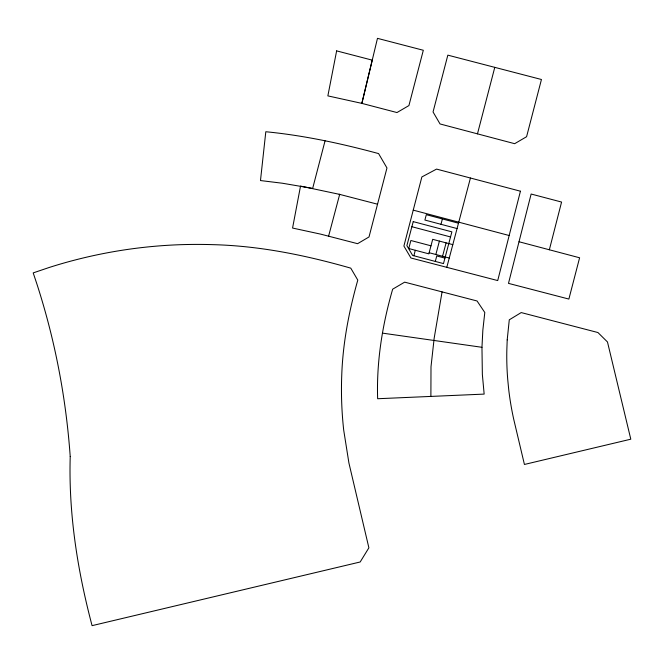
<?xml version="1.0" encoding="UTF-8"?>
<svg xmlns="http://www.w3.org/2000/svg" width="664" height="664" viewBox="0 0 664 664"><rect width="100%" height="100%" fill="white"/><g stroke="black" fill="none" stroke-linecap="round" stroke-linejoin="round"><path stroke-width="1" d="M481.964 347.297L482.354 374.446L484.156 394.101L377.642 398.732C376.413 361.672 382.389 324.704 392.673 289.172L404.658 282.15L477.059 300.983L484.795 312.495L482.852 330.124L481.964 347.297L382.414 333.12M442.066 291.886L434.19 338.059L431.002 366.785L430.886 396.408M519.016 241.746L508.483 283.37L568.874 299.066L579.606 257.781L519.016 241.746L531.134 194.029L561.578 202.055L549.352 249.772M325.069 140.785L312.669 188.393L282.416 183.239L260.479 180.55L265.808 131.738C303.996 135.456 341.595 143.582 378.588 153.591L386.963 167.959L369.018 236.948L357.597 243.688L320.712 234.151L292.567 228.051L300.526 186.094L339.678 194.386L328.589 236.177M477.474 133.846L494.78 67.355L541.451 79.497L526.585 136.709L514.666 143.69L440.041 123.952L433.052 111.967L447.835 55.145L494.78 67.355M408.75 248.543L410.875 240.501L430.986 245.813M413.863 255.756L415.307 250.278M440.979 224.299L442.398 218.937M435.858 254.495L439.402 241.09M435.31 261.425L436.754 255.947L444.938 258.113M442.556 256.271L446.1 242.866M446.806 267.318L470.436 178.027M339.13 194.245L377.534 204.205M413.249 210.139L509.172 235.512M458.484 223.195L426.313 214.688L424.894 220.05L457.064 228.557M411.879 226.714L450.541 236.94M452.806 244.642L432.696 239.322L428.853 253.856L408.551 248.485M429.151 252.727L449.262 258.047M70.218 456.55C68.5 513.67 77.514 570.559 92.072 625.654L360.178 561.985L368.885 547.817L348.915 462.991L343.703 430.123A368.902 368.902 0 0 1 341.761 374.778C342.906 342.666 349.073 310.968 357.788 280.1L350.775 268.148C305.897 255.308 259.773 245.829 212.978 244.659A498.282 498.282 0 0 0 179.728 244.717C143.698 246.029 107.825 251.357 72.965 260.554A465.721 465.721 0 0 0 49.003 267.542L33.2 272.896L36.918 284.067A720.681 720.681 0 0 1 51.311 334.897C61.038 374.82 67.305 415.564 70.218 456.55M507.205 339.893L506.839 349.87A276.166 276.166 0 0 0 507.761 379.791L508.732 389.718A295.688 295.688 0 0 0 513.72 419.258L524.427 464.46L630.8 439.194L607.477 341.968L597.94 332.539L521.207 312.578L509.28 319.816L507.205 339.893M336.631 50.879L327.867 95.882L361.863 103.376L396.972 112.548L408.924 105.568L423.317 50.265L377.476 38.346L361.863 103.376L372.238 60.142L336.631 50.879M520.435 191.199L497.718 280.573L410.925 257.997L403.903 246.045L421.872 176.939L436.572 169.096L520.435 191.199M413.224 221.627L406.883 245.638L412.626 255.432L443.486 263.591L451.885 231.852L413.224 221.627"/></g></svg>
